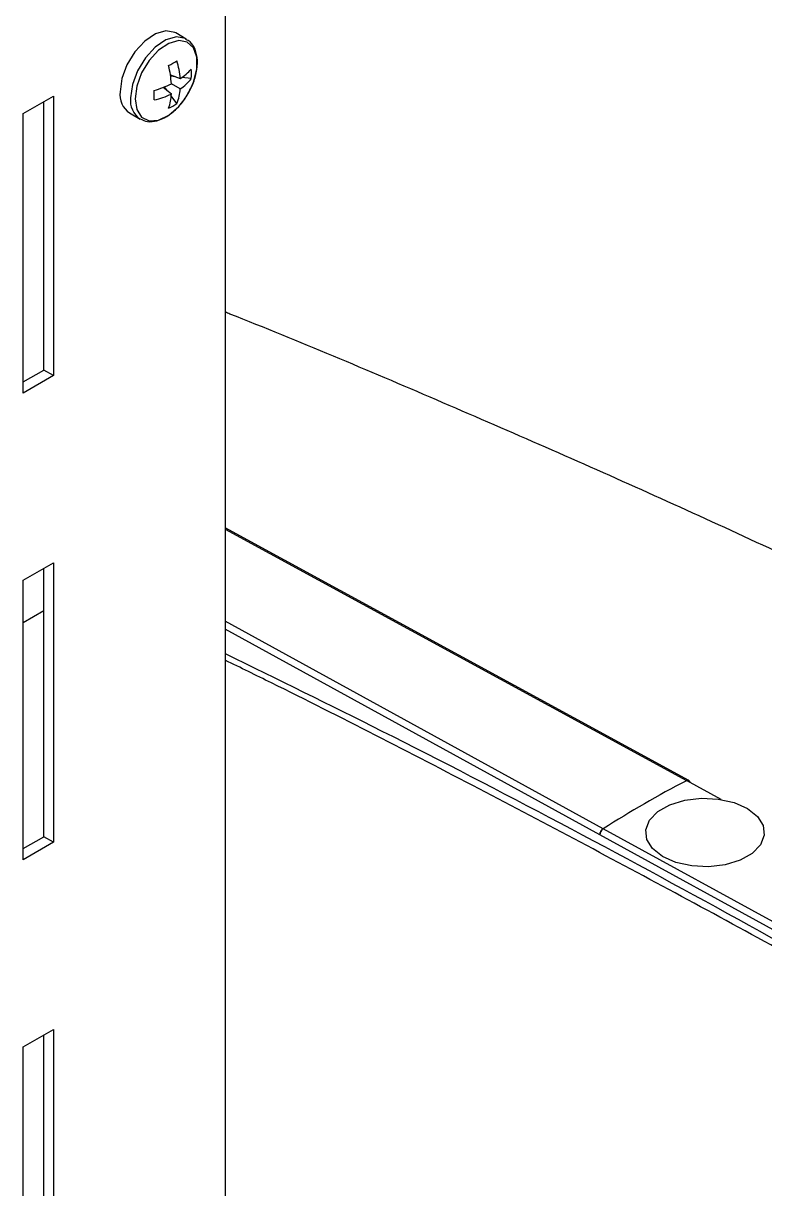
# Model space of a CAD drawing. Extents: x 8 to 113, y 1 to 87.
# Drawn here: x 16.016 to 18.183, y 70.575 to 73.981 of the extents above; entities that cross this region are included whole.
import ezdxf

# ---------------------------------------------------------------- set-up
doc = ezdxf.new("R2010")
doc.units = 0
doc.header["$MEASUREMENT"] = 0
doc.layers.add('OBJECT', color=7, linetype='CONTINUOUS')

msp = doc.modelspace()

# ---------------------------------------------------------------- linework, layer by layer
at = {"layer": 'OBJECT'}
for p, q in [((16.6062, 74.2643), (16.6062, 68.9363)), ((16.4923, 73.9348), (16.4616, 73.9525)), ((16.4458, 73.8299), (16.4746, 73.8191)), ((16.4368, 73.7839), (16.4284, 73.7951)), ((16.4603, 73.8245), (16.4464, 73.8261)), ((16.4746, 73.7891), (16.4486, 73.8041)), ((16.5065, 73.819), (16.4791, 73.8222)), ((16.0158, 73.7168), (16.1042, 73.7679)), ((16.1042, 73.7679), (16.1042, 72.9513)), ((16.4249, 73.7937), (16.4486, 73.7742)), ((16.4647, 73.7466), (16.4482, 73.7687)), ((16.0759, 72.9676), (16.0759, 73.7515)), ((16.0158, 72.9003), (16.0158, 73.7168)), ((16.3266, 73.7187), (16.3573, 73.701)), ((16.0158, 72.9329), (16.0759, 72.9676)), ((16.1042, 72.9513), (16.0158, 72.9003)), ((16.1042, 72.9513), (16.0759, 72.9676)), ((17.9612, 71.7681), (16.6062, 72.5067)), ((16.6062, 72.5024), (17.9542, 71.7677)), ((16.0158, 72.3532), (16.1042, 72.4042)), ((16.1042, 72.4042), (16.1042, 71.5877)), ((16.0759, 71.604), (16.0759, 72.3879)), ((16.0158, 71.5367), (16.0158, 72.3532)), ((16.0759, 72.2637), (16.0158, 72.229)), ((17.7109, 71.6272), (16.6062, 72.2339)), ((17.7011, 71.6094), (16.6062, 72.2107)), ((18.0557, 71.7125), (17.9542, 71.7677)), ((18.6933, 71.0883), (17.7109, 71.6272)), ((16.0158, 71.5693), (16.0759, 71.604)), ((16.1042, 71.5877), (16.0158, 71.5367)), ((16.1042, 71.5877), (16.0759, 71.604)), ((17.7013, 71.6093), (17.7011, 71.6094)), ((18.6901, 71.0667), (17.7013, 71.6093)), ((16.0158, 70.9896), (16.1042, 71.0406)), ((16.1042, 71.0406), (16.1042, 70.2241)), ((16.0759, 70.2404), (16.0759, 71.0243)), ((16.0158, 70.173), (16.0158, 70.9896))]:
    msp.add_line(p, q, dxfattribs=at)
at = {"layer": 'OBJECT', "flags": 128}
for points in [[(16.4616, 73.9525), (16.4587, 73.954), (16.4324, 73.9587), (16.402, 73.95), (16.3706, 73.9289), (16.3419, 73.8977), (16.3187, 73.8598), (16.3038, 73.8193), (16.2986, 73.7805)], [(16.4923, 73.9348), (16.4894, 73.9363), (16.4631, 73.941), (16.4326, 73.9323), (16.4013, 73.9112), (16.3726, 73.88), (16.3494, 73.8421), (16.3345, 73.8016), (16.3293, 73.7628)], [(16.5078, 73.7954), (16.5134, 73.8091), (16.5232, 73.8474), (16.5232, 73.8821), (16.5134, 73.9092), (16.495, 73.9259), (16.4699, 73.9303), (16.4409, 73.922), (16.411, 73.9019), (16.3836, 73.8722), (16.3615, 73.836), (16.3473, 73.7973), (16.3423, 73.7604), (16.3423, 73.7604)], [(16.3423, 73.7604), (16.3473, 73.7291), (16.3615, 73.7069), (16.3836, 73.6962), (16.411, 73.6981), (16.4409, 73.7125), (16.4699, 73.7378), (16.4858, 73.7572)], [(18.1787, 71.6365), (18.1817, 71.608), (18.1706, 71.5801), (18.1465, 71.5552), (18.1111, 71.5352), (18.0674, 71.5218), (18.0189, 71.516), (17.9696, 71.5184), (17.9234, 71.5286), (17.8842, 71.546), (17.8549, 71.5691), (17.8381, 71.5959), (17.8351, 71.6244), (17.8462, 71.6523), (17.8704, 71.6772), (17.9057, 71.6972), (17.9494, 71.7106), (17.9979, 71.7164), (18.0472, 71.714), (18.0934, 71.7038), (18.1327, 71.6864), (18.1619, 71.6634), (18.1787, 71.6365)]]:
    msp.add_lwpolyline(points, dxfattribs=at)
at = {"layer": 'OBJECT'}
for centre, radius, start, end in [((15.745, 75.0899), 1.4154, 299.4314, 300.5632), ((16.227, 73.7989), 0.2484, 4.6608, 16.8951), ((16.1363, 73.7832), 0.313, 3.8356, 13.6658), ((16.3898, 73.9485), 0.1546, 303.2268, 318.9732), ((16.3672, 73.833), 0.14, 354.267, 5.733), ((16.3106, 74.085), 0.313, 286.3325, 296.1622), ((16.3958, 73.9053), 0.1404, 304.1264, 322.0437), ((16.3065, 73.8861), 0.2208, 324.2814, 335.724), ((16.3631, 73.7724), 0.0649, 172.8533, 235.8344), ((16.3939, 73.7547), 0.0651, 172.9123, 235.2627), ((14.9842, 73.7707), 1.4145, 359.4337, 0.5663), ((16.3423, 73.9986), 0.2484, 283.1028, 295.3369), ((16.2942, 73.7829), 0.1547, 341.025, 356.7698), ((16.3345, 73.7992), 0.1404, 337.9551, 355.8705), ((16.3829, 73.8602), 0.1399, 294.2639, 305.7308), ((19.4191, 68.9493), 3.1763, 117.4627, 122.5319), ((17.9579, 71.7622), 0.00666, 0.1509, 124.0628), ((17.7238, 71.6088), 0.0225, 124.7852, 178.6206), ((21.7606, 66.8677), 4.6937, 123.9983, 145.2184)]:
    msp.add_arc(centre, radius, start, end, dxfattribs=at)
for points, knots in [([(16.4958, 73.7741), (16.5006, 73.7821), (16.5123, 73.802), (16.5226, 73.8366), (16.5262, 73.8736), (16.5196, 73.9042), (16.5073, 73.9256), (16.4955, 73.9314), (16.4913, 73.9334)], [0, 0, 0, 0, 0.133483, 0.330363, 0.528983, 0.730571, 0.905584, 1, 1, 1, 1]), ([(16.3571, 73.7018), (16.3642, 73.6985), (16.3793, 73.6914), (16.4068, 73.6946), (16.436, 73.7073), (16.4645, 73.7306), (16.4854, 73.7542), (16.4938, 73.7702), (16.4958, 73.7741)], [0, 0, 0, 0, 0.164719, 0.346467, 0.536488, 0.735588, 0.936021, 1, 1, 1, 1]), ([(19.2827, 71.9182), (19.1922, 71.9644), (18.9065, 72.1104), (18.4201, 72.3439), (17.8244, 72.6194), (17.2239, 72.8812), (16.8177, 73.0533), (16.6107, 73.1348), (16.6062, 73.1366)], [0, 0, 0, 0, 0.103382, 0.326519, 0.549534, 0.772391, 0.995052, 1, 1, 1, 1]), ([(16.6062, 72.1388), (16.7588, 72.0641), (17.258, 71.8199), (18.0988, 71.3726), (18.7865, 70.9812), (19.1272, 70.7872)], [0, 0, 0, 0, 0.181779, 0.594594, 1, 1, 1, 1]), ([(19.136, 70.759), (18.9359, 70.874), (18.5372, 71.1031), (17.9412, 71.4307), (17.3429, 71.7476), (16.8983, 71.9768), (16.6511, 72.0976), (16.6062, 72.1195)], [0, 0, 0, 0, 0.23727, 0.4727862, 0.7065489, 0.9467226, 1, 1, 1, 1]), ([(17.9625, 71.7667), (17.9621, 71.7672), (17.9611, 71.7686), (17.9581, 71.7692), (17.9555, 71.7682), (17.9542, 71.7677)], [0, 0, 0, 0, 0.203963, 0.601982, 1, 1, 1, 1]), ([(17.7011, 71.6094), (17.7012, 71.6105), (17.7013, 71.6126), (17.7023, 71.6161), (17.7041, 71.62), (17.707, 71.6243), (17.7097, 71.6263), (17.7109, 71.6272)], [0, 0, 0, 0, 0.179539, 0.32298, 0.500796, 0.759303, 1, 1, 1, 1])]:
    msp.add_open_spline(points, degree=3, knots=knots, dxfattribs=at)

doc.saveas('drawing.dxf')
